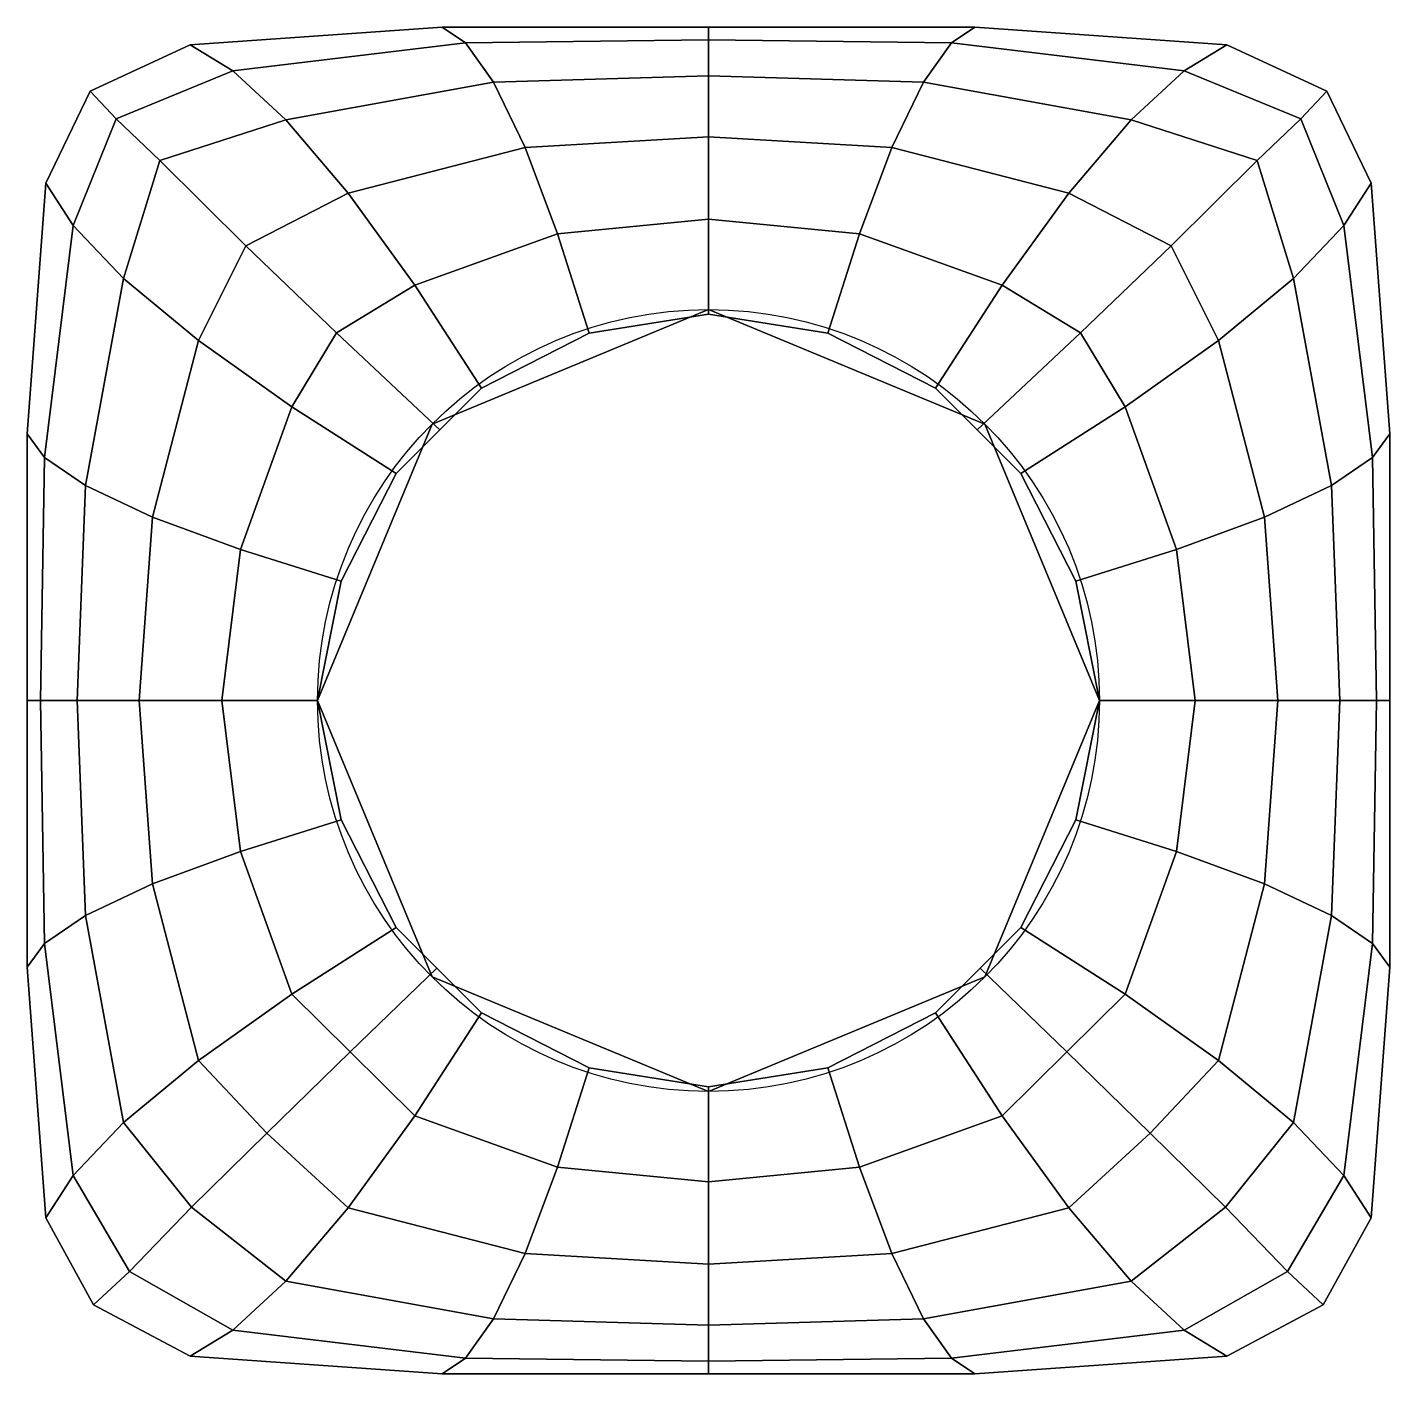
# Model space of a CAD drawing. Extents: x 0 to 79.7, y -78.8 to 0.
import ezdxf

# ---------------------------------------------------------------- set-up
doc = ezdxf.new("R2010")
doc.units = 0
doc.layers.add('DEFAULT', color=7, linetype='CONTINUOUS')

msp = doc.modelspace()

# ---------------------------------------------------------------- linework, layer by layer
at = {"layer": 'DEFAULT'}
for centre in [(39.871, -39.395, 52.324), (39.871, -39.395, 171)]:
    msp.add_circle(centre, 22.877, dxfattribs=at)

# ---------------------------------------------------------------- meshes
mesh = msp.add_polyface(dxfattribs=at)
corners = [(79.742, -39.395), (79.742, -39.395), (78.737, -53.606, 13.565), (76.333, -51.968, 26.737), (72.412, -50.13, 38.581), (65.724, -64.72, 40.371), (62.748, -39.395, 55.514), (58.153, -52.676, 55.514), (57.063, -63.698, 48.999), (55.78, -55.05, 55.514), (55.587, -23.547, 55.514), (48.706, -66.696, 48.153), (39.871, 0), (39.871, -67.564, 47.802), (39.871, -72.373, 37.916), (39.871, -75.956, 26.072), (39.871, -78.052, 13.139), (39.871, -78.789), (32.887, -17.904, 55.514), (31.035, -66.696, 48.153), (29.134, -71.75, 38.464), (27.296, -75.57, 26.62), (26.588, -21.114, 55.514), (25.658, -77.875, 13.49), (23.962, -55.05, 55.514), (18.903, -59.956, 49.028), (18.777, -69.089, 39.785), (15.492, -22.214, 49.054), (15.141, -73.374, 27.94), (14.017, -64.72, 40.371), (12.48, -30.561, 48.228), (12.48, -48.229, 48.228), (12.036, -76.241, 14.336), (10.017, -18.326, 39.87), (7.763, -7.804, 27.982), (7.33, -28.659, 38.581), (6.549, -39.395, 37.897), (5.982, -72.814, 14.713), (3.685, -3.749), (3.409, -26.822, 26.737), (3.409, -51.968, 26.737), (2.924, -39.395, 26.053), (2.689, -67.18, 14.391), (1.085, -69.661), (0.783, -39.395, 13.127), (0, -39.395), (0, -39.395), (0, -54.99), (0, -23.799), (0.783, -39.395, 13.127), (1.004, -53.606, 13.565), (1.004, -25.183, 13.565), (1.085, -9.128), (2.689, -11.609, 14.391), (2.924, -39.395, 26.053), (3.887, -74.766, 0.024), (5.199, -5.355, 14.363), (5.642, -64.087, 28.025), (5.642, -14.702, 28.025), (7.33, -50.13, 38.581), (9.543, -1.026), (9.544, -77.764), (9.616, -69.048, 29.048), (10.017, -60.463, 39.87), (11.393, -39.395, 47.79), (12.036, -2.549, 14.336), (12.798, -12.796, 39.826), (15.141, -5.415, 27.941), (15.492, -56.575, 49.054), (16.993, -39.395, 55.514), (18.093, -17.884, 49.026), (18.379, -46.377, 55.514), (18.379, -32.412, 55.514), (18.777, -9.701, 39.785), (21.589, -52.676, 55.514), (21.589, -26.113, 55.514), (22.678, -15.092, 49), (22.678, -63.698, 48.999), (24.155, -23.547, 55.514), (24.274, 0), (24.274, -78.789), (25.658, -0.914, 13.49), (26.588, -57.675, 55.514), (27.296, -3.219, 26.62), (29.134, -7.039, 38.464), (31.035, -12.093, 48.153), (32.887, -60.885, 55.514), (39.871, -61.992, 55.514), (39.871, -16.797, 55.514), (39.871, -11.225, 47.802), (39.871, -6.417, 37.916), (39.871, -2.833, 26.072), (39.871, -0.737, 13.139), (46.855, -60.885, 55.514), (46.855, -17.904, 55.514), (48.706, -12.093, 48.153), (50.608, -71.75, 38.464), (50.608, -7.039, 38.464), (52.445, -75.57, 26.62), (52.445, -3.219, 26.62), (53.154, -57.675, 55.514), (53.154, -21.114, 55.514), (54.084, -77.875, 13.49), (54.084, -0.914, 13.49), (55.467, -78.789), (55.467, 0), (57.064, -15.092, 49), (58.153, -26.113, 55.514), (60.838, -59.956, 49.028), (60.964, -69.089, 39.785), (60.964, -9.701, 39.785), (61.362, -46.377, 55.514), (61.362, -32.412, 55.514), (61.648, -17.884, 49.026), (64.25, -22.214, 49.054), (64.25, -56.575, 49.054), (64.601, -73.374, 27.94), (64.601, -5.415, 27.941), (66.943, -12.796, 39.826), (67.261, -48.229, 48.228), (67.261, -30.561, 48.228), (67.706, -76.241, 14.336), (67.706, -2.549, 14.336), (68.348, -39.395, 47.79), (69.725, -18.326, 39.87), (69.725, -60.463, 39.87), (70.125, -69.048, 29.048), (70.198, -77.764), (70.198, -1.026), (71.979, -7.804, 27.982), (72.412, -28.659, 38.581), (73.192, -39.395, 37.897), (73.76, -72.814, 14.713), (74.099, -14.702, 28.025), (74.099, -64.087, 28.025), (74.543, -5.355, 14.363), (75.854, -74.766, 0.024), (76.056, -3.749), (76.333, -26.822, 26.737), (76.818, -39.395, 26.053), (76.818, -39.395, 26.053), (77.052, -67.18, 14.391), (77.053, -11.609, 14.391), (78.657, -69.661), (78.657, -9.128), (78.737, -25.183, 13.565), (78.959, -39.395, 13.127), (78.959, -39.395, 13.127), (79.742, -54.99), (79.742, -23.799)]
mesh.append_faces([[corners[k] for k in face] for face in [(147, 0, 149, 145), (140, 147, 145, 138), (131, 140, 138, 130), (123, 131, 130, 120), (6, 123, 120, 112), (145, 149, 144, 142), (138, 145, 142, 133), (130, 138, 133, 124), (120, 130, 124, 114), (112, 120, 114, 107), (128, 122, 135, 137), (122, 117, 129, 135), (129, 117, 110, 118), (118, 110, 106, 113), (113, 106, 101, 10), (105, 103, 122, 128), (103, 99, 117, 122), (99, 97, 110, 117), (97, 95, 106, 110), (95, 94, 101, 106), (12, 92, 103, 105), (92, 91, 99, 103), (91, 90, 97, 99), (90, 89, 95, 97), (89, 88, 94, 95), (16, 17, 104, 102), (15, 16, 102, 98), (14, 15, 98, 96), (13, 14, 96, 11), (87, 13, 11, 93), (102, 104, 127, 121), (98, 102, 121, 116), (96, 98, 116, 109), (11, 96, 109, 8), (93, 11, 8, 100), (127, 136, 132, 121), (121, 132, 126, 116), (109, 116, 126, 5), (8, 109, 5, 108), (100, 8, 108, 9), (143, 148, 2, 141), (141, 2, 3, 134), (134, 3, 4, 125), (125, 4, 119, 115), (115, 119, 111, 7), (1, 146, 2, 148), (146, 139, 3, 2), (139, 131, 4, 3), (131, 123, 119, 4), (123, 6, 111, 119), (132, 136, 143, 141), (134, 126, 132, 141), (125, 5, 126, 134), (115, 108, 5, 125), (7, 9, 108, 115), (144, 137, 135, 142), (142, 135, 129, 133), (129, 118, 124, 133), (118, 113, 114, 124), (113, 10, 107, 114), (44, 51, 48, 46), (41, 39, 51, 44), (36, 35, 39, 41), (64, 30, 35, 36), (69, 72, 30, 64), (51, 53, 52, 48), (39, 58, 53, 51), (35, 33, 58, 39), (30, 27, 33, 35), (72, 75, 27, 30), (60, 38, 56, 65), (65, 56, 34, 67), (34, 66, 73, 67), (66, 70, 76, 73), (70, 78, 22, 76), (79, 60, 65, 81), (81, 65, 67, 83), (83, 67, 73, 84), (84, 73, 76, 85), (85, 76, 22, 18), (12, 79, 81, 92), (92, 81, 83, 91), (91, 83, 84, 90), (90, 84, 85, 89), (89, 85, 18, 88), (16, 23, 80, 17), (15, 21, 23, 16), (14, 20, 21, 15), (13, 19, 20, 14), (87, 86, 19, 13), (23, 32, 61, 80), (21, 28, 32, 23), (20, 26, 28, 21), (19, 77, 26, 20), (86, 82, 77, 19), (61, 32, 37, 55), (32, 28, 62, 37), (26, 29, 62, 28), (77, 25, 29, 26), (82, 24, 25, 77), (43, 42, 50, 47), (42, 57, 40, 50), (57, 63, 59, 40), (63, 68, 31, 59), (68, 74, 71, 31), (45, 47, 50, 49), (49, 50, 40, 54), (54, 40, 59, 36), (36, 59, 31, 64), (64, 31, 71, 69), (37, 42, 43, 55), (57, 42, 37, 62), (63, 57, 62, 29), (68, 63, 29, 25), (74, 68, 25, 24), (52, 53, 56, 38), (53, 58, 34, 56), (34, 58, 33, 66), (66, 33, 27, 70), (70, 27, 75, 78)]])
mesh = msp.add_polyface(dxfattribs=at)
corners = [(79.742, -39.395, 200), (79.742, -39.395, 200), (78.737, -53.606, 192.914), (76.333, -51.968, 186.033), (72.412, -50.13, 179.846), (65.724, -64.72, 178.911), (62.748, -39.395, 171), (58.153, -52.676, 171), (57.063, -63.698, 174.403), (55.78, -55.05, 171), (55.587, -23.547, 171), (48.706, -66.696, 174.845), (39.871, 0, 200), (39.871, -67.564, 175.029), (39.871, -72.373, 180.193), (39.871, -75.956, 186.381), (39.871, -78.052, 193.136), (39.871, -78.789, 200), (32.887, -17.904, 171), (31.035, -66.696, 174.845), (29.134, -71.75, 179.907), (27.296, -75.57, 186.094), (26.588, -21.114, 171), (25.658, -77.875, 192.953), (23.962, -55.05, 171), (18.903, -59.956, 174.388), (18.777, -69.089, 179.217), (15.492, -22.214, 174.375), (15.141, -73.374, 185.404), (14.017, -64.72, 178.911), (12.48, -30.561, 174.806), (12.48, -48.229, 174.806), (12.036, -76.241, 192.511), (10.017, -18.326, 179.173), (7.763, -7.804, 185.383), (7.33, -28.659, 179.846), (6.549, -39.395, 180.203), (5.982, -72.814, 192.314), (3.685, -3.749, 200), (3.409, -26.822, 186.033), (3.409, -51.968, 186.033), (2.924, -39.395, 186.39), (2.689, -67.18, 192.483), (1.085, -69.661, 200), (0.783, -39.395, 193.142), (0, -39.395, 200), (0, -39.395, 200), (0, -54.99, 200), (0, -23.799, 200), (0.783, -39.395, 193.142), (1.004, -53.606, 192.914), (1.004, -25.183, 192.914), (1.085, -9.128, 200), (2.689, -11.609, 192.482), (2.924, -39.395, 186.39), (3.887, -74.766, 199.987), (5.199, -5.355, 192.497), (5.642, -64.087, 185.36), (5.642, -14.702, 185.36), (7.33, -50.13, 179.846), (9.543, -1.026, 200), (9.544, -77.764, 200), (9.616, -69.048, 184.826), (10.017, -60.463, 179.173), (11.393, -39.395, 175.035), (12.036, -2.549, 192.511), (12.798, -12.796, 179.195), (15.141, -5.415, 185.404), (15.492, -56.575, 174.375), (16.993, -39.395, 171), (18.093, -17.884, 174.389), (18.379, -46.377, 171), (18.379, -32.412, 171), (18.777, -9.701, 179.217), (21.589, -52.676, 171), (21.589, -26.113, 171), (22.678, -15.092, 174.403), (22.678, -63.698, 174.403), (24.155, -23.547, 171), (24.274, 0, 200), (24.274, -78.789, 200), (25.658, -0.914, 192.953), (26.588, -57.675, 171), (27.296, -3.219, 186.094), (29.134, -7.039, 179.907), (31.035, -12.093, 174.845), (32.887, -60.885, 171), (39.871, -61.992, 171), (39.871, -16.797, 171), (39.871, -11.225, 175.029), (39.871, -6.417, 180.193), (39.871, -2.833, 186.381), (39.871, -0.737, 193.136), (46.855, -60.885, 171), (46.855, -17.904, 171), (48.706, -12.093, 174.845), (50.608, -71.75, 179.907), (50.608, -7.039, 179.907), (52.445, -75.57, 186.094), (52.445, -3.219, 186.094), (53.154, -57.675, 171), (53.154, -21.114, 171), (54.084, -77.875, 192.953), (54.084, -0.914, 192.953), (55.467, -78.789, 200), (55.467, 0, 200), (57.064, -15.092, 174.403), (58.153, -26.113, 171), (60.838, -59.956, 174.388), (60.964, -69.089, 179.217), (60.964, -9.701, 179.217), (61.362, -46.377, 171), (61.362, -32.412, 171), (61.648, -17.884, 174.389), (64.25, -22.214, 174.375), (64.25, -56.575, 174.375), (64.601, -73.374, 185.404), (64.601, -5.415, 185.404), (66.943, -12.796, 179.195), (67.261, -48.229, 174.806), (67.261, -30.561, 174.806), (67.706, -76.241, 192.511), (67.706, -2.549, 192.511), (68.348, -39.395, 175.035), (69.725, -18.326, 179.173), (69.725, -60.463, 179.173), (70.125, -69.048, 184.826), (70.198, -77.764, 200), (70.198, -1.026, 200), (71.979, -7.804, 185.383), (72.412, -28.659, 179.846), (73.192, -39.395, 180.203), (73.76, -72.814, 192.314), (74.099, -14.702, 185.36), (74.099, -64.087, 185.36), (74.543, -5.355, 192.497), (75.854, -74.766, 199.987), (76.056, -3.749, 200), (76.333, -26.822, 186.033), (76.818, -39.395, 186.39), (76.818, -39.395, 186.39), (77.052, -67.18, 192.483), (77.053, -11.609, 192.482), (78.657, -69.661, 200), (78.657, -9.128, 200), (78.737, -25.183, 192.914), (78.959, -39.395, 193.142), (78.959, -39.395, 193.142), (79.742, -54.99, 200), (79.742, -23.799, 200)]
mesh.append_faces([[corners[k] for k in face] for face in [(147, 145, 149, 0), (140, 138, 145, 147), (131, 130, 138, 140), (123, 120, 130, 131), (6, 112, 120, 123), (145, 142, 144, 149), (138, 133, 142, 145), (130, 124, 133, 138), (120, 114, 124, 130), (112, 107, 114, 120), (128, 137, 135, 122), (122, 135, 129, 117), (129, 118, 110, 117), (118, 113, 106, 110), (113, 10, 101, 106), (105, 128, 122, 103), (103, 122, 117, 99), (99, 117, 110, 97), (97, 110, 106, 95), (95, 106, 101, 94), (12, 105, 103, 92), (92, 103, 99, 91), (91, 99, 97, 90), (90, 97, 95, 89), (89, 95, 94, 88), (16, 102, 104, 17), (15, 98, 102, 16), (14, 96, 98, 15), (13, 11, 96, 14), (87, 93, 11, 13), (102, 121, 127, 104), (98, 116, 121, 102), (96, 109, 116, 98), (11, 8, 109, 96), (93, 100, 8, 11), (127, 121, 132, 136), (121, 116, 126, 132), (109, 5, 126, 116), (8, 108, 5, 109), (100, 9, 108, 8), (143, 141, 2, 148), (141, 134, 3, 2), (134, 125, 4, 3), (125, 115, 119, 4), (115, 7, 111, 119), (1, 148, 2, 146), (146, 2, 3, 139), (139, 3, 4, 131), (131, 4, 119, 123), (123, 119, 111, 6), (132, 141, 143, 136), (134, 141, 132, 126), (125, 134, 126, 5), (115, 125, 5, 108), (7, 115, 108, 9), (144, 142, 135, 137), (142, 133, 129, 135), (129, 133, 124, 118), (118, 124, 114, 113), (113, 114, 107, 10), (44, 46, 48, 51), (41, 44, 51, 39), (36, 41, 39, 35), (64, 36, 35, 30), (69, 64, 30, 72), (51, 48, 52, 53), (39, 51, 53, 58), (35, 39, 58, 33), (30, 35, 33, 27), (72, 30, 27, 75), (60, 65, 56, 38), (65, 67, 34, 56), (34, 67, 73, 66), (66, 73, 76, 70), (70, 76, 22, 78), (79, 81, 65, 60), (81, 83, 67, 65), (83, 84, 73, 67), (84, 85, 76, 73), (85, 18, 22, 76), (12, 92, 81, 79), (92, 91, 83, 81), (91, 90, 84, 83), (90, 89, 85, 84), (89, 88, 18, 85), (16, 17, 80, 23), (15, 16, 23, 21), (14, 15, 21, 20), (13, 14, 20, 19), (87, 13, 19, 86), (23, 80, 61, 32), (21, 23, 32, 28), (20, 21, 28, 26), (19, 20, 26, 77), (86, 19, 77, 82), (61, 55, 37, 32), (32, 37, 62, 28), (26, 28, 62, 29), (77, 26, 29, 25), (82, 77, 25, 24), (43, 47, 50, 42), (42, 50, 40, 57), (57, 40, 59, 63), (63, 59, 31, 68), (68, 31, 71, 74), (45, 49, 50, 47), (49, 54, 40, 50), (54, 36, 59, 40), (36, 64, 31, 59), (64, 69, 71, 31), (37, 55, 43, 42), (57, 62, 37, 42), (63, 29, 62, 57), (68, 25, 29, 63), (74, 24, 25, 68), (52, 38, 56, 53), (53, 56, 34, 58), (34, 66, 33, 58), (66, 70, 27, 33), (70, 78, 75, 27)]])
mesh = msp.add_polyface(dxfattribs=at)
corners = [(62.748, -39.395, 52.324), (56.048, -23.218, 52.324), (39.871, -16.517, 52.324), (23.694, -23.218, 52.324), (16.993, -39.395, 52.324), (23.694, -55.571, 52.324), (39.871, -62.272, 52.324), (56.048, -55.571, 52.324), (62.748, -39.395, 52.324), (62.748, -39.395, 173), (56.048, -23.218, 173), (39.871, -16.517, 173), (23.694, -23.218, 173), (16.993, -39.395, 173), (23.694, -55.571, 173), (39.871, -62.272, 173), (56.048, -55.571, 173), (62.748, -39.395, 173)]
mesh.append_faces([[corners[k] for k in face] for face in [(0, 1, 10, 9), (1, 2, 11, 10), (2, 3, 12, 11), (3, 4, 13, 12), (4, 5, 14, 13), (5, 6, 15, 14), (6, 7, 16, 15), (7, 8, 17, 16)]])

doc.saveas('drawing.dxf')
